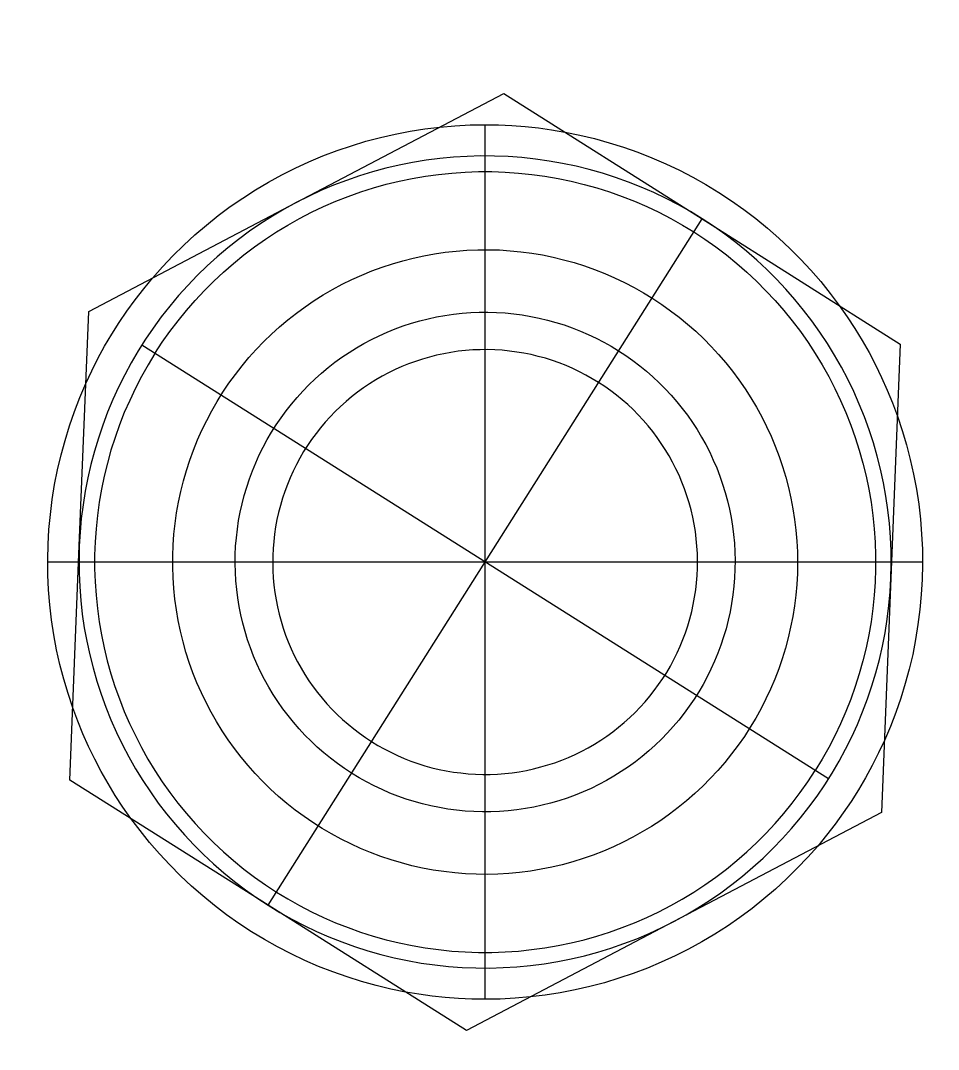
# Model space of a CAD drawing. Header units: millimetres. Extents: x -402 to 3954, y -41 to 3282.
# Drawn here: x -130.8 to -116.11, y 1300.1 to 1316.57 of the extents above; entities that cross this region are included whole.
import ezdxf

# ---------------------------------------------------------------- set-up
doc = ezdxf.new("R2010")
doc.units = ezdxf.units.MM
doc.layers.add('ZANO_R', color=7, linetype='Continuous', lineweight=0)
doc.layers.add('ZANO_W', color=1, linetype='Continuous', lineweight=0)
doc.styles.add('Arial', font='arial.ttf')
doc.styles.get("Standard").update_dxf_attribs({"font": 'ARIALUNI.TTF'})
doc.dimstyles.new('pl i ang', dxfattribs={"dimtxt": 50, "dimasz": 50, "dimexe": 1.25, "dimexo": 0.625, "dimgap": 10, "dimtad": 1, "dimtoh": 1, "dimtxsty": 'Standard', "dimcen": 2.5, "dimclrd": 1, "dimclre": 1, "dimclrt": 1, "dimadec": 0, "dimazin": 0, "dimtfac": 1, "dimtmove": 0, "dimatfit": 3, "dimfxl": 1, "dimarcsym": 1})

# ---------------------------------------------------------------- blocks, each defined once
blk = doc.blocks.new('*D414')
at = {"layer": 'ZANO_W', "color": 1, "lineweight": -2}
for p, q in [((-99.368, 1886.113), (-300.683, 1886.113)), ((-290.683, 1846.113), (-290.683, 1292.92)), ((-143.88, 1252.92), (-300.683, 1252.92))]:
    blk.add_line(p, q, dxfattribs=at)
at = {"layer": 'ZANO_W', "color": 1}
for points in [[(-284.016, 1846.113), (-297.349, 1846.113), (-290.683, 1886.113)], [(-297.349, 1292.92), (-284.016, 1292.92), (-290.683, 1252.92)]]:
    blk.add_solid(points, dxfattribs=at)
at = {"layer": 'ZANO_W', "color": 1, "insert": (-321.119, 1569.517), "char_height": 40, "attachment_point": 5, "rotation": 90, "style": 'Arial'}
blk.add_mtext('633', dxfattribs=at)

msp = doc.modelspace()

# ---------------------------------------------------------------- linework, layer by layer
at = {"layer": 'ZANO_R'}
for p, q in [((-126.391, 1313.66), (-123.069, 1315.405)), ((-123.069, 1315.405), (-119.896, 1313.4)), ((-124.808, 1314.756), (-124.57, 1314.801)), ((-124.57, 1314.801), (-124.331, 1314.839)), ((-124.331, 1314.839), (-124.091, 1314.868)), ((-124.091, 1314.868), (-123.851, 1314.889)), ((-123.851, 1314.889), (-123.61, 1314.901)), ((-123.61, 1314.901), (-123.368, 1314.905)), ((-123.368, 1314.905), (-123.155, 1314.902)), ((-123.368, 1300.905), (-123.368, 1314.905)), ((-123.155, 1314.902), (-122.942, 1314.892)), ((-122.942, 1314.892), (-122.729, 1314.876)), ((-122.729, 1314.876), (-122.517, 1314.853)), ((-122.517, 1314.853), (-122.305, 1314.824)), ((-122.305, 1314.824), (-122.095, 1314.788)), ((-122.089, 1314.787), (-121.852, 1314.739)), ((-125.509, 1314.57), (-125.278, 1314.64)), ((-125.278, 1314.64), (-125.044, 1314.702)), ((-125.044, 1314.702), (-124.808, 1314.756)), ((-121.852, 1314.739), (-121.617, 1314.683)), ((-121.617, 1314.683), (-121.384, 1314.618)), ((-121.384, 1314.618), (-121.153, 1314.545)), ((-125.965, 1314.406), (-125.738, 1314.492)), ((-125.738, 1314.492), (-125.509, 1314.57)), ((-121.153, 1314.545), (-120.925, 1314.465)), ((-120.925, 1314.465), (-120.7, 1314.377)), ((-126.408, 1314.211), (-126.188, 1314.312)), ((-126.188, 1314.312), (-125.965, 1314.406)), ((-124.53, 1314.301), (-124.745, 1314.258)), ((-124.313, 1314.336), (-124.53, 1314.301)), ((-124.095, 1314.364), (-124.313, 1314.336)), ((-123.877, 1314.385), (-124.095, 1314.364)), ((-123.658, 1314.399), (-123.877, 1314.385)), ((-123.438, 1314.405), (-123.658, 1314.399)), ((-123.219, 1314.403), (-123.438, 1314.405)), ((-122.999, 1314.395), (-123.219, 1314.403)), ((-122.78, 1314.379), (-122.999, 1314.395)), ((-122.562, 1314.355), (-122.78, 1314.379)), ((-122.345, 1314.324), (-122.562, 1314.355)), ((-122.128, 1314.286), (-122.345, 1314.324)), ((-121.914, 1314.24), (-122.128, 1314.286)), ((-120.7, 1314.377), (-120.478, 1314.281)), ((-120.478, 1314.281), (-120.26, 1314.177)), ((-126.624, 1314.102), (-126.408, 1314.211)), ((-125.171, 1314.15), (-125.381, 1314.086)), ((-124.959, 1314.208), (-125.171, 1314.15)), ((-124.745, 1314.258), (-124.959, 1314.208)), ((-124.325, 1314.082), (-124.113, 1314.111)), ((-124.113, 1314.111), (-123.901, 1314.132)), ((-123.901, 1314.132), (-123.688, 1314.147)), ((-123.688, 1314.147), (-123.475, 1314.154)), ((-123.475, 1314.154), (-123.261, 1314.154)), ((-123.261, 1314.154), (-123.048, 1314.147)), ((-123.048, 1314.147), (-122.835, 1314.132)), ((-122.835, 1314.132), (-122.623, 1314.111)), ((-122.623, 1314.111), (-122.411, 1314.081)), ((-121.701, 1314.188), (-121.914, 1314.24)), ((-121.489, 1314.128), (-121.701, 1314.188)), ((-121.28, 1314.061), (-121.489, 1314.128)), ((-120.26, 1314.177), (-120.045, 1314.066)), ((-127.044, 1313.863), (-126.836, 1313.986)), ((-126.836, 1313.986), (-126.624, 1314.102)), ((-125.588, 1314.014), (-125.793, 1313.936)), ((-125.381, 1314.086), (-125.588, 1314.014)), ((-125.157, 1313.894), (-124.951, 1313.952)), ((-124.951, 1313.952), (-124.744, 1314.002)), ((-124.744, 1314.002), (-124.535, 1314.045)), ((-124.535, 1314.045), (-124.325, 1314.082)), ((-122.411, 1314.081), (-122.201, 1314.045)), ((-122.201, 1314.045), (-121.992, 1314.002)), ((-121.992, 1314.002), (-121.785, 1313.951)), ((-121.785, 1313.951), (-121.579, 1313.894)), ((-121.074, 1313.987), (-121.28, 1314.061)), ((-120.869, 1313.906), (-121.074, 1313.987)), ((-120.045, 1314.066), (-119.834, 1313.948)), ((-119.834, 1313.948), (-119.628, 1313.822)), ((-127.248, 1313.732), (-127.044, 1313.863)), ((-125.996, 1313.851), (-126.195, 1313.758)), ((-125.793, 1313.936), (-125.996, 1313.851)), ((-125.561, 1313.758), (-125.36, 1313.829)), ((-125.36, 1313.829), (-125.157, 1313.894)), ((-121.579, 1313.894), (-121.376, 1313.829)), ((-121.376, 1313.829), (-121.175, 1313.758)), ((-120.668, 1313.818), (-120.869, 1313.906)), ((-120.47, 1313.723), (-120.668, 1313.818)), ((-119.628, 1313.822), (-119.426, 1313.689)), ((-129.713, 1311.915), (-126.391, 1313.66)), ((-127.447, 1313.594), (-127.248, 1313.732)), ((-126.391, 1313.66), (-126.584, 1313.554)), ((-126.195, 1313.758), (-126.391, 1313.66)), ((-125.955, 1313.595), (-125.76, 1313.68)), ((-125.76, 1313.68), (-125.561, 1313.758)), ((-121.175, 1313.758), (-120.976, 1313.679)), ((-120.976, 1313.679), (-120.78, 1313.594)), ((-120.275, 1313.622), (-120.47, 1313.723)), ((-120.084, 1313.514), (-120.275, 1313.622)), ((-119.426, 1313.689), (-119.228, 1313.549)), ((-127.83, 1313.299), (-127.641, 1313.45)), ((-127.641, 1313.45), (-127.447, 1313.594)), ((-126.584, 1313.554), (-126.773, 1313.442)), ((-126.338, 1313.405), (-126.148, 1313.503)), ((-126.148, 1313.503), (-125.955, 1313.595)), ((-120.78, 1313.594), (-120.588, 1313.503)), ((-120.588, 1313.503), (-120.398, 1313.404)), ((-119.896, 1313.4), (-120.084, 1313.514)), ((-119.228, 1313.549), (-119.036, 1313.403)), ((-128.014, 1313.142), (-127.83, 1313.299)), ((-126.958, 1313.324), (-127.139, 1313.2)), ((-126.773, 1313.442), (-126.958, 1313.324)), ((-126.841, 1302.41), (-119.896, 1313.4)), ((-126.706, 1313.189), (-126.524, 1313.3)), ((-126.524, 1313.3), (-126.338, 1313.405)), ((-120.398, 1313.404), (-120.212, 1313.3)), ((-120.212, 1313.3), (-120.03, 1313.189)), ((-119.713, 1313.28), (-119.896, 1313.4)), ((-119.896, 1313.4), (-116.724, 1311.395)), ((-119.036, 1313.403), (-118.848, 1313.25)), ((-128.192, 1312.978), (-128.014, 1313.142)), ((-127.139, 1313.2), (-127.315, 1313.07)), ((-126.885, 1313.072), (-126.706, 1313.189)), ((-120.03, 1313.189), (-119.851, 1313.072)), ((-119.533, 1313.153), (-119.713, 1313.28)), ((-119.358, 1313.021), (-119.533, 1313.153)), ((-118.848, 1313.25), (-118.667, 1313.091)), ((-128.364, 1312.808), (-128.192, 1312.978)), ((-127.315, 1313.07), (-127.488, 1312.933)), ((-127.059, 1312.949), (-126.885, 1313.072)), ((-119.851, 1313.072), (-119.677, 1312.949)), ((-119.188, 1312.882), (-119.358, 1313.021)), ((-118.667, 1313.091), (-118.49, 1312.925)), ((-128.531, 1312.633), (-128.364, 1312.808)), ((-127.655, 1312.791), (-127.818, 1312.644)), ((-127.488, 1312.933), (-127.655, 1312.791)), ((-127.395, 1312.686), (-127.229, 1312.82)), ((-127.229, 1312.82), (-127.059, 1312.949)), ((-124.519, 1312.771), (-124.349, 1312.808)), ((-124.349, 1312.808), (-124.178, 1312.839)), ((-124.178, 1312.839), (-124.007, 1312.864)), ((-124.007, 1312.864), (-123.834, 1312.883)), ((-123.834, 1312.883), (-123.661, 1312.897)), ((-123.661, 1312.897), (-123.488, 1312.904)), ((-123.488, 1312.904), (-123.314, 1312.905)), ((-123.314, 1312.905), (-123.141, 1312.9)), ((-123.141, 1312.9), (-122.967, 1312.889)), ((-122.967, 1312.889), (-122.795, 1312.872)), ((-122.795, 1312.872), (-122.623, 1312.849)), ((-122.623, 1312.849), (-122.451, 1312.82)), ((-122.451, 1312.82), (-122.281, 1312.786)), ((-119.677, 1312.949), (-119.507, 1312.82)), ((-119.507, 1312.82), (-119.342, 1312.685)), ((-119.022, 1312.738), (-119.188, 1312.882)), ((-118.49, 1312.925), (-118.32, 1312.754)), ((-128.691, 1312.451), (-128.531, 1312.633)), ((-127.818, 1312.644), (-127.975, 1312.491)), ((-127.555, 1312.546), (-127.395, 1312.686)), ((-125.018, 1312.625), (-124.853, 1312.68)), ((-124.853, 1312.68), (-124.687, 1312.728)), ((-124.687, 1312.728), (-124.519, 1312.771)), ((-122.281, 1312.786), (-122.113, 1312.745)), ((-122.113, 1312.745), (-121.946, 1312.698)), ((-121.946, 1312.698), (-121.78, 1312.646)), ((-121.78, 1312.646), (-121.616, 1312.588)), ((-119.342, 1312.685), (-119.181, 1312.545)), ((-118.861, 1312.589), (-119.022, 1312.738)), ((-118.32, 1312.754), (-118.155, 1312.577)), ((-127.975, 1312.491), (-128.127, 1312.333)), ((-127.711, 1312.4), (-127.555, 1312.546)), ((-125.5, 1312.428), (-125.342, 1312.499)), ((-125.342, 1312.499), (-125.181, 1312.565)), ((-125.181, 1312.565), (-125.018, 1312.625)), ((-121.616, 1312.588), (-121.455, 1312.525)), ((-121.455, 1312.525), (-121.296, 1312.455)), ((-119.181, 1312.545), (-119.025, 1312.399)), ((-118.706, 1312.434), (-118.861, 1312.589)), ((-118.155, 1312.577), (-117.997, 1312.394)), ((-128.833, 1312.28), (-128.691, 1312.451)), ((-128.127, 1312.333), (-128.274, 1312.169)), ((-127.862, 1312.249), (-127.711, 1312.4)), ((-125.809, 1312.269), (-125.656, 1312.351)), ((-125.656, 1312.351), (-125.5, 1312.428)), ((-121.296, 1312.455), (-121.139, 1312.381)), ((-121.139, 1312.381), (-120.985, 1312.301)), ((-120.985, 1312.301), (-120.834, 1312.215)), ((-119.025, 1312.399), (-118.874, 1312.248)), ((-118.555, 1312.274), (-118.706, 1312.434)), ((-117.997, 1312.394), (-117.845, 1312.206)), ((-128.97, 1312.103), (-128.833, 1312.28)), ((-128.274, 1312.169), (-128.415, 1312.001)), ((-128.008, 1312.093), (-127.862, 1312.249)), ((-126.106, 1312.09), (-125.959, 1312.182)), ((-125.959, 1312.182), (-125.809, 1312.269)), ((-120.834, 1312.215), (-120.686, 1312.125)), ((-118.874, 1312.248), (-118.728, 1312.092)), ((-118.411, 1312.109), (-118.555, 1312.274)), ((-117.845, 1312.206), (-117.7, 1312.012)), ((-129.101, 1311.923), (-128.97, 1312.103)), ((-128.415, 1312.001), (-128.551, 1311.828)), ((-128.148, 1311.932), (-128.008, 1312.093)), ((-126.389, 1311.89), (-126.249, 1311.992)), ((-126.249, 1311.992), (-126.106, 1312.09)), ((-120.686, 1312.125), (-120.541, 1312.029)), ((-120.541, 1312.029), (-120.4, 1311.928)), ((-118.728, 1312.092), (-118.588, 1311.931)), ((-118.271, 1311.939), (-118.411, 1312.109)), ((-117.7, 1312.012), (-117.572, 1311.83)), ((-129.863, 1308.165), (-129.713, 1311.915)), ((-129.226, 1311.738), (-129.101, 1311.923)), ((-128.551, 1311.828), (-128.68, 1311.651)), ((-128.283, 1311.767), (-128.148, 1311.932)), ((-126.526, 1311.782), (-126.389, 1311.89)), ((-124.282, 1311.799), (-124.147, 1311.829)), ((-124.147, 1311.829), (-124.011, 1311.853)), ((-124.011, 1311.853), (-123.875, 1311.873)), ((-123.875, 1311.873), (-123.738, 1311.888)), ((-123.738, 1311.888), (-123.6, 1311.899)), ((-123.6, 1311.899), (-123.462, 1311.904)), ((-123.462, 1311.904), (-123.324, 1311.905)), ((-123.324, 1311.905), (-123.186, 1311.901)), ((-123.186, 1311.901), (-123.048, 1311.892)), ((-123.048, 1311.892), (-122.911, 1311.879)), ((-122.911, 1311.879), (-122.774, 1311.861)), ((-122.774, 1311.861), (-122.637, 1311.838)), ((-122.637, 1311.838), (-122.502, 1311.81)), ((-122.502, 1311.81), (-122.368, 1311.778)), ((-120.4, 1311.928), (-120.262, 1311.823)), ((-120.262, 1311.823), (-120.128, 1311.713)), ((-118.588, 1311.931), (-118.453, 1311.766)), ((-118.138, 1311.764), (-118.271, 1311.939)), ((-117.572, 1311.83), (-117.45, 1311.643)), ((-129.345, 1311.55), (-129.226, 1311.738)), ((-128.68, 1311.651), (-128.804, 1311.47)), ((-128.412, 1311.597), (-128.283, 1311.767)), ((-126.787, 1311.554), (-126.658, 1311.67)), ((-126.658, 1311.67), (-126.526, 1311.782)), ((-124.81, 1311.637), (-124.68, 1311.684)), ((-124.68, 1311.684), (-124.549, 1311.727)), ((-124.549, 1311.727), (-124.416, 1311.766)), ((-124.416, 1311.766), (-124.282, 1311.799)), ((-122.368, 1311.778), (-122.235, 1311.741)), ((-122.235, 1311.741), (-122.103, 1311.7)), ((-122.103, 1311.7), (-121.973, 1311.654)), ((-121.973, 1311.654), (-121.844, 1311.603)), ((-120.128, 1311.713), (-119.998, 1311.598)), ((-118.453, 1311.766), (-118.324, 1311.596)), ((-118.011, 1311.586), (-118.138, 1311.764)), ((-117.45, 1311.643), (-117.334, 1311.453)), ((-129.458, 1311.358), (-129.345, 1311.55)), ((-128.535, 1311.422), (-128.412, 1311.597)), ((-126.912, 1311.433), (-126.787, 1311.554)), ((-125.188, 1311.468), (-125.064, 1311.528)), ((-125.064, 1311.528), (-124.938, 1311.585)), ((-124.938, 1311.585), (-124.81, 1311.637)), ((-121.844, 1311.603), (-121.718, 1311.549)), ((-121.718, 1311.549), (-121.593, 1311.489)), ((-121.593, 1311.489), (-121.47, 1311.426)), ((-119.998, 1311.598), (-119.871, 1311.479)), ((-119.871, 1311.479), (-119.75, 1311.355)), ((-118.324, 1311.596), (-118.201, 1311.421)), ((-117.89, 1311.402), (-118.011, 1311.586)), ((-129.565, 1311.162), (-129.458, 1311.358)), ((-128.804, 1311.47), (-128.921, 1311.284)), ((-117.874, 1304.433), (-128.863, 1311.377)), ((-128.652, 1311.244), (-128.535, 1311.422)), ((-127.148, 1311.179), (-127.032, 1311.308)), ((-127.032, 1311.308), (-126.912, 1311.433)), ((-125.546, 1311.26), (-125.429, 1311.334)), ((-125.429, 1311.334), (-125.31, 1311.403)), ((-125.31, 1311.403), (-125.188, 1311.468)), ((-121.47, 1311.426), (-121.35, 1311.358)), ((-121.35, 1311.358), (-121.232, 1311.287)), ((-119.75, 1311.355), (-119.632, 1311.228)), ((-118.201, 1311.421), (-118.084, 1311.243)), ((-117.775, 1311.215), (-117.89, 1311.402)), ((-117.334, 1311.453), (-117.224, 1311.259)), ((-116.724, 1311.395), (-116.874, 1307.646)), ((-129.665, 1310.963), (-129.565, 1311.162)), ((-128.921, 1311.284), (-129.032, 1311.095)), ((-128.652, 1311.244), (-128.763, 1311.061)), ((-127.259, 1311.046), (-127.148, 1311.179)), ((-125.773, 1311.102), (-125.661, 1311.183)), ((-125.661, 1311.183), (-125.546, 1311.26)), ((-124.372, 1311.154), (-124.483, 1311.117)), ((-124.259, 1311.187), (-124.372, 1311.154)), ((-124.145, 1311.215), (-124.259, 1311.187)), ((-124.031, 1311.24), (-124.145, 1311.215)), ((-123.915, 1311.261), (-124.031, 1311.24)), ((-123.799, 1311.278), (-123.915, 1311.261)), ((-123.682, 1311.291), (-123.799, 1311.278)), ((-123.565, 1311.3), (-123.682, 1311.291)), ((-123.448, 1311.304), (-123.565, 1311.3)), ((-123.331, 1311.305), (-123.448, 1311.304)), ((-123.213, 1311.302), (-123.331, 1311.305)), ((-123.096, 1311.294), (-123.213, 1311.302)), ((-122.979, 1311.283), (-123.096, 1311.294)), ((-122.863, 1311.267), (-122.979, 1311.283)), ((-122.747, 1311.248), (-122.863, 1311.267)), ((-122.632, 1311.225), (-122.747, 1311.248)), ((-122.518, 1311.197), (-122.632, 1311.225)), ((-122.405, 1311.166), (-122.518, 1311.197)), ((-122.293, 1311.131), (-122.405, 1311.166)), ((-121.232, 1311.287), (-121.116, 1311.211)), ((-121.116, 1311.211), (-121.004, 1311.131)), ((-119.632, 1311.228), (-119.519, 1311.096)), ((-118.084, 1311.243), (-117.973, 1311.06)), ((-117.666, 1311.025), (-117.775, 1311.215)), ((-117.224, 1311.259), (-117.12, 1311.061)), ((-129.032, 1311.095), (-129.137, 1310.901)), ((-128.763, 1311.061), (-128.868, 1310.875)), ((-127.366, 1310.909), (-127.259, 1311.046)), ((-125.987, 1310.929), (-125.881, 1311.017)), ((-125.881, 1311.017), (-125.773, 1311.102)), ((-124.809, 1310.985), (-124.915, 1310.933)), ((-124.702, 1311.033), (-124.809, 1310.985)), ((-124.593, 1311.077), (-124.702, 1311.033)), ((-124.483, 1311.117), (-124.593, 1311.077)), ((-122.182, 1311.092), (-122.293, 1311.131)), ((-122.073, 1311.049), (-122.182, 1311.092)), ((-121.965, 1311.002), (-122.073, 1311.049)), ((-121.859, 1310.952), (-121.965, 1311.002)), ((-121.004, 1311.131), (-120.894, 1311.048)), ((-120.894, 1311.048), (-120.787, 1310.96)), ((-119.519, 1311.096), (-119.41, 1310.96)), ((-117.973, 1311.06), (-117.869, 1310.874)), ((-117.564, 1310.83), (-117.666, 1311.025)), ((-117.12, 1311.061), (-117.023, 1310.861)), ((-129.76, 1310.761), (-129.665, 1310.963)), ((-129.137, 1310.901), (-129.235, 1310.705)), ((-128.868, 1310.875), (-128.966, 1310.686)), ((-127.468, 1310.768), (-127.366, 1310.909)), ((-126.19, 1310.741), (-126.09, 1310.836)), ((-126.09, 1310.836), (-125.987, 1310.929)), ((-125.12, 1310.819), (-125.22, 1310.757)), ((-125.018, 1310.878), (-125.12, 1310.819)), ((-124.915, 1310.933), (-125.018, 1310.878)), ((-121.755, 1310.898), (-121.859, 1310.952)), ((-121.653, 1310.84), (-121.755, 1310.898)), ((-121.552, 1310.779), (-121.653, 1310.84)), ((-120.787, 1310.96), (-120.683, 1310.869)), ((-120.683, 1310.869), (-120.582, 1310.775)), ((-119.41, 1310.96), (-119.307, 1310.821)), ((-119.307, 1310.821), (-119.208, 1310.678)), ((-117.869, 1310.874), (-117.771, 1310.685)), ((-117.468, 1310.633), (-117.564, 1310.83)), ((-117.023, 1310.861), (-116.932, 1310.657)), ((-129.854, 1310.538), (-129.76, 1310.761)), ((-129.235, 1310.705), (-129.326, 1310.505)), ((-128.966, 1310.686), (-129.057, 1310.493)), ((-127.565, 1310.624), (-127.468, 1310.768)), ((-126.286, 1310.642), (-126.19, 1310.741)), ((-125.317, 1310.692), (-125.412, 1310.623)), ((-125.22, 1310.757), (-125.317, 1310.692)), ((-121.454, 1310.715), (-121.552, 1310.779)), ((-121.358, 1310.647), (-121.454, 1310.715)), ((-120.582, 1310.775), (-120.485, 1310.677)), ((-120.485, 1310.677), (-120.391, 1310.576)), ((-119.208, 1310.678), (-119.114, 1310.532)), ((-117.771, 1310.685), (-117.679, 1310.492)), ((-116.932, 1310.657), (-116.848, 1310.451)), ((-129.942, 1310.312), (-129.854, 1310.538)), ((-129.326, 1310.505), (-129.41, 1310.303)), ((-129.057, 1310.493), (-129.143, 1310.298)), ((-127.656, 1310.477), (-127.565, 1310.624)), ((-126.468, 1310.434), (-126.379, 1310.539)), ((-126.379, 1310.539), (-126.286, 1310.642)), ((-125.505, 1310.55), (-125.595, 1310.475)), ((-125.412, 1310.623), (-125.505, 1310.55)), ((-121.265, 1310.576), (-121.358, 1310.647)), ((-121.174, 1310.502), (-121.265, 1310.576)), ((-121.086, 1310.425), (-121.174, 1310.502)), ((-120.391, 1310.576), (-120.3, 1310.472)), ((-119.114, 1310.532), (-119.026, 1310.383)), ((-117.679, 1310.492), (-117.594, 1310.296)), ((-117.38, 1310.432), (-117.468, 1310.633)), ((-127.824, 1310.173), (-127.743, 1310.327)), ((-127.743, 1310.327), (-127.656, 1310.477)), ((-126.635, 1310.214), (-126.553, 1310.325)), ((-126.553, 1310.325), (-126.468, 1310.434)), ((-125.682, 1310.397), (-125.767, 1310.315)), ((-125.595, 1310.475), (-125.682, 1310.397)), ((-121, 1310.345), (-121.086, 1310.425)), ((-120.917, 1310.261), (-121, 1310.345)), ((-120.3, 1310.472), (-120.214, 1310.364)), ((-120.214, 1310.364), (-120.131, 1310.254)), ((-119.026, 1310.383), (-118.942, 1310.231)), ((-117.298, 1310.228), (-117.38, 1310.432)), ((-116.848, 1310.451), (-116.77, 1310.242)), ((-130.021, 1310.084), (-129.942, 1310.312)), ((-129.41, 1310.303), (-129.488, 1310.097)), ((-129.143, 1310.298), (-129.221, 1310.099)), ((-127.9, 1310.017), (-127.824, 1310.173)), ((-126.713, 1310.1), (-126.635, 1310.214)), ((-125.848, 1310.231), (-125.927, 1310.144)), ((-125.767, 1310.315), (-125.848, 1310.231)), ((-120.837, 1310.175), (-120.917, 1310.261)), ((-120.76, 1310.087), (-120.837, 1310.175)), ((-120.131, 1310.254), (-120.051, 1310.141)), ((-118.942, 1310.231), (-118.864, 1310.076)), ((-117.594, 1310.296), (-117.516, 1310.098)), ((-117.223, 1310.022), (-117.298, 1310.228)), ((-116.77, 1310.242), (-116.693, 1310.012)), ((-130.092, 1309.853), (-130.021, 1310.084)), ((-129.488, 1310.097), (-129.558, 1309.889)), ((-129.221, 1310.099), (-129.292, 1309.898)), ((-127.971, 1309.859), (-127.9, 1310.017)), ((-126.786, 1309.983), (-126.713, 1310.1)), ((-126.003, 1310.055), (-126.075, 1309.962)), ((-125.927, 1310.144), (-126.003, 1310.055)), ((-120.687, 1309.995), (-120.76, 1310.087)), ((-120.616, 1309.901), (-120.687, 1309.995)), ((-120.051, 1310.141), (-119.976, 1310.025)), ((-119.976, 1310.025), (-119.905, 1309.906)), ((-118.864, 1310.076), (-118.792, 1309.918)), ((-117.516, 1310.098), (-117.444, 1309.897)), ((-117.155, 1309.813), (-117.223, 1310.022)), ((-116.693, 1310.012), (-116.624, 1309.78)), ((-130.155, 1309.619), (-130.092, 1309.853)), ((-129.558, 1309.889), (-129.622, 1309.679)), ((-129.292, 1309.898), (-129.357, 1309.695)), ((-128.036, 1309.698), (-127.971, 1309.859)), ((-126.922, 1309.742), (-126.856, 1309.864)), ((-126.856, 1309.864), (-126.786, 1309.983)), ((-126.145, 1309.868), (-126.211, 1309.771)), ((-126.075, 1309.962), (-126.145, 1309.868)), ((-120.549, 1309.805), (-120.616, 1309.901)), ((-119.905, 1309.906), (-119.838, 1309.786)), ((-118.792, 1309.918), (-118.725, 1309.758)), ((-117.444, 1309.897), (-117.38, 1309.693)), ((-129.622, 1309.679), (-129.678, 1309.467)), ((-129.357, 1309.695), (-129.414, 1309.489)), ((-128.095, 1309.535), (-128.036, 1309.698)), ((-126.983, 1309.619), (-126.922, 1309.742)), ((-126.274, 1309.672), (-126.333, 1309.57)), ((-126.211, 1309.771), (-126.274, 1309.672)), ((-120.485, 1309.707), (-120.549, 1309.805)), ((-120.425, 1309.606), (-120.485, 1309.707)), ((-119.838, 1309.786), (-119.775, 1309.663)), ((-119.775, 1309.663), (-119.717, 1309.538)), ((-118.725, 1309.758), (-118.663, 1309.596)), ((-117.38, 1309.693), (-117.322, 1309.488)), ((-117.094, 1309.602), (-117.155, 1309.813)), ((-116.624, 1309.78), (-116.564, 1309.546)), ((-130.211, 1309.383), (-130.155, 1309.619)), ((-128.149, 1309.37), (-128.095, 1309.535)), ((-127.04, 1309.493), (-126.983, 1309.619)), ((-126.333, 1309.57), (-126.389, 1309.467)), ((-120.368, 1309.504), (-120.425, 1309.606)), ((-120.314, 1309.399), (-120.368, 1309.504)), ((-119.717, 1309.538), (-119.663, 1309.411)), ((-118.663, 1309.596), (-118.607, 1309.432)), ((-117.04, 1309.389), (-117.094, 1309.602)), ((-116.564, 1309.546), (-116.511, 1309.31)), ((-130.258, 1309.146), (-130.211, 1309.383)), ((-129.678, 1309.467), (-129.727, 1309.253)), ((-129.414, 1309.489), (-129.465, 1309.282)), ((-128.197, 1309.203), (-128.149, 1309.37)), ((-127.141, 1309.236), (-127.092, 1309.365)), ((-127.092, 1309.365), (-127.04, 1309.493)), ((-126.441, 1309.362), (-126.489, 1309.255)), ((-126.389, 1309.467), (-126.441, 1309.362)), ((-120.264, 1309.293), (-120.314, 1309.399)), ((-119.663, 1309.411), (-119.613, 1309.282)), ((-118.607, 1309.432), (-118.557, 1309.265)), ((-117.322, 1309.488), (-117.272, 1309.281)), ((-116.994, 1309.174), (-117.04, 1309.389)), ((-129.727, 1309.253), (-129.769, 1309.037)), ((-129.465, 1309.282), (-129.508, 1309.073)), ((-128.239, 1309.035), (-128.197, 1309.203)), ((-127.184, 1309.105), (-127.141, 1309.236)), ((-126.489, 1309.255), (-126.534, 1309.146)), ((-120.218, 1309.185), (-120.264, 1309.293)), ((-120.176, 1309.075), (-120.218, 1309.185)), ((-119.613, 1309.282), (-119.568, 1309.151)), ((-118.557, 1309.265), (-118.513, 1309.098)), ((-117.272, 1309.281), (-117.228, 1309.072)), ((-116.954, 1308.958), (-116.994, 1309.174)), ((-116.511, 1309.31), (-116.466, 1309.072)), ((-130.296, 1308.907), (-130.258, 1309.146)), ((-129.769, 1309.037), (-129.804, 1308.82)), ((-129.508, 1309.073), (-129.545, 1308.862)), ((-128.276, 1308.865), (-128.239, 1309.035)), ((-127.223, 1308.972), (-127.184, 1309.105)), ((-126.575, 1309.036), (-126.612, 1308.925)), ((-126.534, 1309.146), (-126.575, 1309.036)), ((-120.138, 1308.964), (-120.176, 1309.075)), ((-119.568, 1309.151), (-119.527, 1309.019)), ((-119.527, 1309.019), (-119.491, 1308.886)), ((-118.513, 1309.098), (-118.474, 1308.928)), ((-117.228, 1309.072), (-117.192, 1308.861)), ((-116.466, 1309.072), (-116.43, 1308.833)), ((-130.327, 1308.667), (-130.296, 1308.907)), ((-129.545, 1308.862), (-129.574, 1308.651)), ((-128.306, 1308.694), (-128.276, 1308.865)), ((-127.288, 1308.704), (-127.258, 1308.839)), ((-127.258, 1308.839), (-127.223, 1308.972)), ((-126.612, 1308.925), (-126.645, 1308.812)), ((-120.103, 1308.852), (-120.138, 1308.964)), ((-120.072, 1308.739), (-120.103, 1308.852)), ((-119.491, 1308.886), (-119.459, 1308.752)), ((-118.474, 1308.928), (-118.442, 1308.758)), ((-117.192, 1308.861), (-117.163, 1308.65)), ((-116.922, 1308.741), (-116.954, 1308.958)), ((-129.804, 1308.82), (-129.831, 1308.603)), ((-128.33, 1308.522), (-128.306, 1308.694)), ((-127.313, 1308.568), (-127.288, 1308.704)), ((-126.675, 1308.699), (-126.7, 1308.584)), ((-126.645, 1308.812), (-126.675, 1308.699)), ((-120.045, 1308.625), (-120.072, 1308.739)), ((-119.459, 1308.752), (-119.432, 1308.616)), ((-118.442, 1308.758), (-118.415, 1308.586)), ((-116.898, 1308.523), (-116.922, 1308.741)), ((-116.43, 1308.833), (-116.402, 1308.592)), ((-130.349, 1308.426), (-130.327, 1308.667)), ((-129.831, 1308.603), (-129.851, 1308.384)), ((-129.574, 1308.651), (-129.596, 1308.439)), ((-128.349, 1308.35), (-128.33, 1308.522)), ((-127.334, 1308.432), (-127.313, 1308.568)), ((-126.7, 1308.584), (-126.721, 1308.469)), ((-120.023, 1308.51), (-120.045, 1308.625)), ((-120.004, 1308.394), (-120.023, 1308.51)), ((-119.432, 1308.616), (-119.41, 1308.48)), ((-118.415, 1308.586), (-118.394, 1308.414)), ((-117.163, 1308.65), (-117.141, 1308.438)), ((-116.881, 1308.304), (-116.898, 1308.523)), ((-116.402, 1308.592), (-116.383, 1308.351)), ((-130.363, 1308.185), (-130.349, 1308.426)), ((-129.851, 1308.384), (-129.863, 1308.165)), ((-129.596, 1308.439), (-129.61, 1308.226)), ((-128.361, 1308.176), (-128.349, 1308.35)), ((-127.349, 1308.294), (-127.334, 1308.432)), ((-126.739, 1308.353), (-126.752, 1308.236)), ((-126.721, 1308.469), (-126.739, 1308.353)), ((-119.989, 1308.277), (-120.004, 1308.394)), ((-119.41, 1308.48), (-119.393, 1308.343)), ((-118.394, 1308.414), (-118.38, 1308.241)), ((-117.141, 1308.438), (-117.127, 1308.225)), ((-116.383, 1308.351), (-116.371, 1308.11)), ((-130.368, 1307.943), (-130.363, 1308.185)), ((-129.61, 1308.226), (-129.618, 1308.013)), ((-127.361, 1308.157), (-127.349, 1308.294)), ((-126.752, 1308.236), (-126.762, 1308.119)), ((-119.978, 1308.16), (-119.989, 1308.277)), ((-119.393, 1308.343), (-119.38, 1308.205)), ((-119.38, 1308.205), (-119.372, 1308.068)), ((-118.38, 1308.241), (-118.371, 1308.068)), ((-117.127, 1308.225), (-117.119, 1308.011)), ((-116.871, 1308.085), (-116.881, 1308.304)), ((-130.013, 1304.415), (-129.863, 1308.165)), ((-129.863, 1308.165), (-129.868, 1307.945)), ((-128.368, 1308.003), (-128.361, 1308.176)), ((-127.368, 1307.881), (-127.367, 1308.019)), ((-127.367, 1308.019), (-127.361, 1308.157)), ((-126.762, 1308.119), (-126.767, 1308.002)), ((-119.971, 1308.043), (-119.978, 1308.16)), ((-119.969, 1307.926), (-119.971, 1308.043)), ((-119.372, 1308.068), (-119.369, 1307.93)), ((-118.371, 1308.068), (-118.368, 1307.894)), ((-116.869, 1307.865), (-116.871, 1308.085)), ((-116.371, 1308.11), (-116.369, 1307.868)), ((-130.366, 1307.701), (-130.368, 1307.943)), ((-129.874, 1307.905), (-130.368, 1307.905)), ((-116.863, 1307.905), (-129.874, 1307.905)), ((-129.868, 1307.945), (-129.866, 1307.726)), ((-129.618, 1308.013), (-129.618, 1307.799)), ((-128.368, 1307.829), (-128.368, 1308.003)), ((-127.365, 1307.743), (-127.368, 1307.881)), ((-126.767, 1308.002), (-126.768, 1307.884)), ((-126.768, 1307.884), (-126.766, 1307.767)), ((-119.97, 1307.809), (-119.969, 1307.926)), ((-119.369, 1307.93), (-119.37, 1307.792)), ((-118.368, 1307.894), (-118.372, 1307.721)), ((-117.119, 1308.011), (-117.119, 1307.798)), ((-116.874, 1307.646), (-116.869, 1307.865)), ((-116.368, 1307.905), (-116.863, 1307.905)), ((-116.369, 1307.868), (-116.374, 1307.626)), ((-130.354, 1307.459), (-130.366, 1307.701)), ((-129.866, 1307.726), (-129.856, 1307.506)), ((-129.618, 1307.799), (-129.61, 1307.586)), ((-128.362, 1307.656), (-128.368, 1307.829)), ((-127.357, 1307.605), (-127.365, 1307.743)), ((-126.766, 1307.767), (-126.759, 1307.65)), ((-119.985, 1307.574), (-119.975, 1307.691)), ((-119.975, 1307.691), (-119.97, 1307.809)), ((-119.37, 1307.792), (-119.376, 1307.654)), ((-118.372, 1307.721), (-118.381, 1307.547)), ((-117.119, 1307.798), (-117.127, 1307.585)), ((-129.61, 1307.586), (-129.596, 1307.373)), ((-128.351, 1307.483), (-128.362, 1307.656)), ((-127.344, 1307.467), (-127.357, 1307.605)), ((-126.759, 1307.65), (-126.748, 1307.533)), ((-126.748, 1307.533), (-126.733, 1307.417)), ((-119.998, 1307.458), (-119.985, 1307.574)), ((-119.376, 1307.654), (-119.387, 1307.516)), ((-118.381, 1307.547), (-118.397, 1307.375)), ((-117.127, 1307.585), (-117.141, 1307.372)), ((-116.874, 1307.646), (-117.023, 1303.896)), ((-116.886, 1307.426), (-116.874, 1307.646)), ((-116.374, 1307.626), (-116.388, 1307.384)), ((-130.335, 1307.218), (-130.354, 1307.459)), ((-129.856, 1307.506), (-129.839, 1307.287)), ((-129.596, 1307.373), (-129.574, 1307.161)), ((-128.333, 1307.31), (-128.351, 1307.483)), ((-127.327, 1307.33), (-127.344, 1307.467)), ((-126.733, 1307.417), (-126.714, 1307.301)), ((-120.016, 1307.342), (-119.998, 1307.458)), ((-119.403, 1307.379), (-119.424, 1307.242)), ((-119.387, 1307.516), (-119.403, 1307.379)), ((-118.397, 1307.375), (-118.418, 1307.202)), ((-117.141, 1307.372), (-117.163, 1307.159)), ((-116.906, 1307.208), (-116.886, 1307.426)), ((-116.388, 1307.384), (-116.41, 1307.143)), ((-130.307, 1306.978), (-130.335, 1307.218)), ((-129.839, 1307.287), (-129.815, 1307.069)), ((-128.309, 1307.138), (-128.333, 1307.31)), ((-127.305, 1307.194), (-127.327, 1307.33)), ((-127.278, 1307.059), (-127.305, 1307.194)), ((-126.714, 1307.301), (-126.691, 1307.186)), ((-120.062, 1307.112), (-120.037, 1307.226)), ((-120.037, 1307.226), (-120.016, 1307.342)), ((-119.424, 1307.242), (-119.449, 1307.106)), ((-118.418, 1307.202), (-118.446, 1307.031)), ((-116.933, 1306.99), (-116.906, 1307.208)), ((-129.815, 1307.069), (-129.783, 1306.852)), ((-129.574, 1307.161), (-129.545, 1306.949)), ((-128.28, 1306.967), (-128.309, 1307.138)), ((-127.246, 1306.924), (-127.278, 1307.059)), ((-126.691, 1307.186), (-126.665, 1307.071)), ((-126.665, 1307.071), (-126.634, 1306.958)), ((-120.092, 1306.998), (-120.062, 1307.112)), ((-119.449, 1307.106), (-119.479, 1306.972)), ((-118.446, 1307.031), (-118.479, 1306.861)), ((-117.163, 1307.159), (-117.192, 1306.948)), ((-116.41, 1307.143), (-116.441, 1306.903)), ((-130.271, 1306.738), (-130.307, 1306.978)), ((-129.545, 1306.949), (-129.509, 1306.739)), ((-128.244, 1306.797), (-128.28, 1306.967)), ((-127.21, 1306.791), (-127.246, 1306.924)), ((-126.634, 1306.958), (-126.599, 1306.846)), ((-120.162, 1306.774), (-120.125, 1306.885)), ((-120.125, 1306.885), (-120.092, 1306.998)), ((-119.479, 1306.972), (-119.513, 1306.838)), ((-117.192, 1306.948), (-117.229, 1306.738)), ((-116.968, 1306.773), (-116.933, 1306.99)), ((-116.441, 1306.903), (-116.479, 1306.664)), ((-130.226, 1306.501), (-130.271, 1306.738)), ((-129.783, 1306.852), (-129.743, 1306.636)), ((-129.509, 1306.739), (-129.465, 1306.53)), ((-128.203, 1306.629), (-128.244, 1306.797)), ((-127.169, 1306.659), (-127.21, 1306.791)), ((-126.599, 1306.846), (-126.561, 1306.735)), ((-126.561, 1306.735), (-126.519, 1306.626)), ((-120.203, 1306.664), (-120.162, 1306.774)), ((-119.553, 1306.706), (-119.596, 1306.575)), ((-119.513, 1306.838), (-119.553, 1306.706)), ((-118.479, 1306.861), (-118.518, 1306.692)), ((-117.229, 1306.738), (-117.272, 1306.529)), ((-117.01, 1306.558), (-116.968, 1306.773)), ((-129.743, 1306.636), (-129.697, 1306.421)), ((-128.156, 1306.462), (-128.203, 1306.629)), ((-127.124, 1306.529), (-127.169, 1306.659)), ((-126.519, 1306.626), (-126.472, 1306.518)), ((-120.296, 1306.449), (-120.248, 1306.556)), ((-120.248, 1306.556), (-120.203, 1306.664)), ((-119.596, 1306.575), (-119.644, 1306.445)), ((-118.518, 1306.692), (-118.563, 1306.524)), ((-117.059, 1306.344), (-117.01, 1306.558)), ((-116.479, 1306.664), (-116.526, 1306.427)), ((-130.173, 1306.264), (-130.226, 1306.501)), ((-129.697, 1306.421), (-129.643, 1306.209)), ((-129.465, 1306.53), (-129.415, 1306.323)), ((-128.103, 1306.296), (-128.156, 1306.462)), ((-127.074, 1306.4), (-127.124, 1306.529)), ((-127.02, 1306.273), (-127.074, 1306.4)), ((-126.472, 1306.518), (-126.423, 1306.411)), ((-126.423, 1306.411), (-126.369, 1306.307)), ((-120.348, 1306.344), (-120.296, 1306.449)), ((-119.644, 1306.445), (-119.697, 1306.317)), ((-118.563, 1306.524), (-118.614, 1306.358)), ((-117.272, 1306.529), (-117.322, 1306.321)), ((-116.526, 1306.427), (-116.582, 1306.191)), ((-130.113, 1306.03), (-130.173, 1306.264)), ((-129.643, 1306.209), (-129.582, 1305.998)), ((-129.415, 1306.323), (-129.357, 1306.117)), ((-128.044, 1306.133), (-128.103, 1306.296)), ((-126.962, 1306.148), (-127.02, 1306.273)), ((-126.369, 1306.307), (-126.312, 1306.204)), ((-126.312, 1306.204), (-126.252, 1306.104)), ((-120.463, 1306.139), (-120.404, 1306.24)), ((-120.404, 1306.24), (-120.348, 1306.344)), ((-119.697, 1306.317), (-119.754, 1306.192)), ((-118.614, 1306.358), (-118.67, 1306.194)), ((-117.322, 1306.321), (-117.38, 1306.116)), ((-117.115, 1306.131), (-117.059, 1306.344)), ((-129.357, 1306.117), (-129.293, 1305.914)), ((-127.98, 1305.972), (-128.044, 1306.133)), ((-126.899, 1306.025), (-126.962, 1306.148)), ((-126.252, 1306.104), (-126.188, 1306.005)), ((-120.592, 1305.943), (-120.526, 1306.04)), ((-120.526, 1306.04), (-120.463, 1306.139)), ((-119.815, 1306.068), (-119.881, 1305.946)), ((-119.754, 1306.192), (-119.815, 1306.068)), ((-118.67, 1306.194), (-118.733, 1306.032)), ((-117.38, 1306.116), (-117.445, 1305.912)), ((-117.179, 1305.921), (-117.115, 1306.131)), ((-116.582, 1306.191), (-116.645, 1305.958)), ((-130.044, 1305.798), (-130.113, 1306.03)), ((-129.582, 1305.998), (-129.514, 1305.789)), ((-129.293, 1305.914), (-129.221, 1305.713)), ((-127.91, 1305.813), (-127.98, 1305.972)), ((-126.832, 1305.904), (-126.899, 1306.025)), ((-126.761, 1305.786), (-126.832, 1305.904)), ((-126.188, 1306.005), (-126.121, 1305.909)), ((-126.121, 1305.909), (-126.05, 1305.815)), ((-120.661, 1305.848), (-120.592, 1305.943)), ((-119.881, 1305.946), (-119.951, 1305.827)), ((-118.733, 1306.032), (-118.801, 1305.872)), ((-117.445, 1305.912), (-117.516, 1305.711)), ((-117.249, 1305.713), (-117.179, 1305.921)), ((-116.645, 1305.958), (-116.716, 1305.727)), ((-129.967, 1305.569), (-130.044, 1305.798)), ((-129.514, 1305.789), (-129.439, 1305.582)), ((-129.221, 1305.713), (-129.143, 1305.514)), ((-127.834, 1305.657), (-127.91, 1305.813)), ((-126.686, 1305.67), (-126.761, 1305.786)), ((-126.05, 1305.815), (-125.976, 1305.724)), ((-125.976, 1305.724), (-125.9, 1305.635)), ((-120.81, 1305.666), (-120.734, 1305.756)), ((-120.734, 1305.756), (-120.661, 1305.848)), ((-120.024, 1305.71), (-120.102, 1305.596)), ((-119.951, 1305.827), (-120.024, 1305.71)), ((-118.874, 1305.715), (-118.953, 1305.56)), ((-118.801, 1305.872), (-118.874, 1305.715)), ((-117.516, 1305.711), (-117.594, 1305.513)), ((-117.327, 1305.508), (-117.249, 1305.713)), ((-116.716, 1305.727), (-116.795, 1305.498)), ((-129.889, 1305.36), (-129.967, 1305.569)), ((-129.439, 1305.582), (-129.357, 1305.379)), ((-127.754, 1305.503), (-127.834, 1305.657)), ((-126.606, 1305.557), (-126.686, 1305.67)), ((-126.523, 1305.446), (-126.606, 1305.557)), ((-125.9, 1305.635), (-125.82, 1305.549)), ((-125.82, 1305.549), (-125.737, 1305.466)), ((-120.97, 1305.495), (-120.889, 1305.579)), ((-120.889, 1305.579), (-120.81, 1305.666)), ((-120.102, 1305.596), (-120.184, 1305.485)), ((-118.953, 1305.56), (-119.037, 1305.408)), ((-129.357, 1305.379), (-129.269, 1305.178)), ((-129.143, 1305.514), (-129.058, 1305.318)), ((-127.668, 1305.352), (-127.754, 1305.503)), ((-126.437, 1305.339), (-126.523, 1305.446)), ((-125.737, 1305.466), (-125.651, 1305.386)), ((-125.651, 1305.386), (-125.563, 1305.308)), ((-121.142, 1305.335), (-121.055, 1305.414)), ((-121.055, 1305.414), (-120.97, 1305.495)), ((-120.184, 1305.485), (-120.269, 1305.376)), ((-119.037, 1305.408), (-119.126, 1305.259)), ((-117.594, 1305.513), (-117.68, 1305.317)), ((-117.411, 1305.305), (-117.327, 1305.508)), ((-116.795, 1305.498), (-116.883, 1305.272)), ((-129.805, 1305.153), (-129.889, 1305.36)), ((-129.058, 1305.318), (-128.966, 1305.126)), ((-127.576, 1305.205), (-127.668, 1305.352)), ((-126.346, 1305.235), (-126.437, 1305.339)), ((-126.252, 1305.133), (-126.346, 1305.235)), ((-125.563, 1305.308), (-125.472, 1305.234)), ((-125.472, 1305.234), (-125.379, 1305.163)), ((-121.325, 1305.188), (-121.232, 1305.26)), ((-121.232, 1305.26), (-121.142, 1305.335)), ((-120.358, 1305.271), (-120.451, 1305.169)), ((-120.269, 1305.376), (-120.358, 1305.271)), ((-119.126, 1305.259), (-119.22, 1305.114)), ((-117.68, 1305.317), (-117.771, 1305.124)), ((-117.502, 1305.105), (-117.411, 1305.305)), ((-116.883, 1305.272), (-116.977, 1305.05)), ((-129.714, 1304.95), (-129.805, 1305.153)), ((-129.269, 1305.178), (-129.173, 1304.98)), ((-128.966, 1305.126), (-128.868, 1304.936)), ((-127.48, 1305.06), (-127.576, 1305.205)), ((-127.379, 1304.919), (-127.48, 1305.06)), ((-126.155, 1305.035), (-126.252, 1305.133)), ((-125.379, 1305.163), (-125.283, 1305.095)), ((-125.283, 1305.095), (-125.185, 1305.031)), ((-121.617, 1304.991), (-121.517, 1305.053)), ((-121.517, 1305.053), (-121.42, 1305.119)), ((-121.42, 1305.119), (-121.325, 1305.188)), ((-120.547, 1305.07), (-120.647, 1304.974)), ((-120.451, 1305.169), (-120.547, 1305.07)), ((-119.22, 1305.114), (-119.32, 1304.971)), ((-117.771, 1305.124), (-117.869, 1304.935)), ((-117.6, 1304.909), (-117.502, 1305.105)), ((-116.977, 1305.05), (-117.072, 1304.848)), ((-129.617, 1304.749), (-129.714, 1304.95)), ((-129.173, 1304.98), (-129.071, 1304.786)), ((-128.868, 1304.936), (-128.764, 1304.75)), ((-127.273, 1304.782), (-127.379, 1304.919)), ((-126.054, 1304.941), (-126.155, 1305.035)), ((-125.95, 1304.85), (-126.054, 1304.941)), ((-125.185, 1305.031), (-125.084, 1304.97)), ((-125.084, 1304.97), (-124.982, 1304.912)), ((-124.982, 1304.912), (-124.878, 1304.859)), ((-121.822, 1304.877), (-121.719, 1304.932)), ((-121.719, 1304.932), (-121.617, 1304.991)), ((-120.647, 1304.974), (-120.75, 1304.882)), ((-119.32, 1304.971), (-119.424, 1304.833)), ((-117.869, 1304.935), (-117.974, 1304.749)), ((-117.705, 1304.716), (-117.6, 1304.909)), ((-129.513, 1304.552), (-129.617, 1304.749)), ((-129.071, 1304.786), (-128.962, 1304.595)), ((-128.764, 1304.75), (-128.653, 1304.568)), ((-127.162, 1304.648), (-127.273, 1304.782)), ((-125.843, 1304.763), (-125.95, 1304.85)), ((-125.733, 1304.679), (-125.843, 1304.763)), ((-124.878, 1304.859), (-124.772, 1304.808)), ((-124.772, 1304.808), (-124.664, 1304.762)), ((-124.664, 1304.762), (-124.555, 1304.719)), ((-122.254, 1304.693), (-122.143, 1304.734)), ((-122.143, 1304.734), (-122.035, 1304.778)), ((-122.035, 1304.778), (-121.928, 1304.826)), ((-121.928, 1304.826), (-121.822, 1304.877)), ((-120.856, 1304.793), (-120.964, 1304.708)), ((-120.75, 1304.882), (-120.856, 1304.793)), ((-119.424, 1304.833), (-119.533, 1304.698)), ((-117.974, 1304.749), (-118.085, 1304.567)), ((-117.072, 1304.848), (-117.172, 1304.649)), ((-128.962, 1304.595), (-128.847, 1304.408)), ((-128.653, 1304.568), (-128.536, 1304.389)), ((-127.047, 1304.518), (-127.162, 1304.648)), ((-125.621, 1304.599), (-125.733, 1304.679)), ((-125.505, 1304.524), (-125.621, 1304.599)), ((-124.555, 1304.719), (-124.444, 1304.68)), ((-124.444, 1304.68), (-124.332, 1304.645)), ((-124.332, 1304.645), (-124.219, 1304.613)), ((-124.219, 1304.613), (-124.105, 1304.586)), ((-124.105, 1304.586), (-123.99, 1304.562)), ((-123.99, 1304.562), (-123.874, 1304.543)), ((-122.822, 1304.549), (-122.706, 1304.57)), ((-122.706, 1304.57), (-122.592, 1304.595)), ((-122.592, 1304.595), (-122.478, 1304.624)), ((-122.478, 1304.624), (-122.365, 1304.657)), ((-122.365, 1304.657), (-122.254, 1304.693)), ((-121.076, 1304.627), (-121.191, 1304.55)), ((-120.964, 1304.708), (-121.076, 1304.627)), ((-119.647, 1304.566), (-119.765, 1304.439)), ((-119.533, 1304.698), (-119.647, 1304.566)), ((-118.202, 1304.388), (-118.085, 1304.567)), ((-117.816, 1304.526), (-117.705, 1304.716)), ((-117.172, 1304.649), (-117.279, 1304.453)), ((-126.841, 1302.41), (-130.013, 1304.415)), ((-129.403, 1304.358), (-129.513, 1304.552)), ((-128.847, 1304.408), (-128.726, 1304.225)), ((-126.927, 1304.393), (-127.047, 1304.518)), ((-126.803, 1304.271), (-126.927, 1304.393)), ((-125.387, 1304.452), (-125.505, 1304.524)), ((-125.267, 1304.384), (-125.387, 1304.452)), ((-123.874, 1304.543), (-123.758, 1304.528)), ((-123.758, 1304.528), (-123.641, 1304.516)), ((-123.641, 1304.516), (-123.524, 1304.509)), ((-123.524, 1304.509), (-123.406, 1304.505)), ((-123.406, 1304.505), (-123.289, 1304.506)), ((-123.289, 1304.506), (-123.172, 1304.511)), ((-123.172, 1304.511), (-123.055, 1304.52)), ((-123.055, 1304.52), (-122.938, 1304.533)), ((-122.938, 1304.533), (-122.822, 1304.549)), ((-121.427, 1304.408), (-121.549, 1304.343)), ((-121.308, 1304.477), (-121.427, 1304.408)), ((-121.191, 1304.55), (-121.308, 1304.477)), ((-119.765, 1304.439), (-119.887, 1304.316)), ((-117.933, 1304.341), (-117.816, 1304.526)), ((-117.279, 1304.453), (-117.392, 1304.261)), ((-129.287, 1304.167), (-129.403, 1304.358)), ((-128.536, 1304.389), (-128.413, 1304.215)), ((-126.675, 1304.154), (-126.803, 1304.271)), ((-125.144, 1304.321), (-125.267, 1304.384)), ((-125.019, 1304.262), (-125.144, 1304.321)), ((-124.893, 1304.207), (-125.019, 1304.262)), ((-121.799, 1304.226), (-121.927, 1304.174)), ((-121.673, 1304.282), (-121.799, 1304.226)), ((-121.549, 1304.343), (-121.673, 1304.282)), ((-119.887, 1304.316), (-120.014, 1304.198)), ((-118.325, 1304.214), (-118.202, 1304.388)), ((-118.056, 1304.159), (-117.933, 1304.341)), ((-117.392, 1304.261), (-117.511, 1304.072)), ((-129.165, 1303.981), (-129.287, 1304.167)), ((-128.726, 1304.225), (-128.599, 1304.046)), ((-128.413, 1304.215), (-128.284, 1304.045)), ((-126.543, 1304.042), (-126.675, 1304.154)), ((-124.764, 1304.157), (-124.893, 1304.207)), ((-124.634, 1304.111), (-124.764, 1304.157)), ((-124.502, 1304.069), (-124.634, 1304.111)), ((-124.369, 1304.032), (-124.502, 1304.069)), ((-122.188, 1304.083), (-122.321, 1304.045)), ((-122.057, 1304.126), (-122.188, 1304.083)), ((-121.927, 1304.174), (-122.057, 1304.126)), ((-120.144, 1304.083), (-120.279, 1303.974)), ((-120.014, 1304.198), (-120.144, 1304.083)), ((-118.454, 1304.044), (-118.325, 1304.214)), ((-118.186, 1303.982), (-118.056, 1304.159)), ((-117.511, 1304.072), (-117.636, 1303.888)), ((-129.037, 1303.798), (-129.165, 1303.981)), ((-128.599, 1304.046), (-128.466, 1303.872)), ((-128.284, 1304.045), (-128.149, 1303.879)), ((-126.407, 1303.934), (-126.543, 1304.042)), ((-126.267, 1303.831), (-126.407, 1303.934)), ((-124.235, 1304), (-124.369, 1304.032)), ((-124.099, 1303.973), (-124.235, 1304)), ((-123.963, 1303.95), (-124.099, 1303.973)), ((-123.826, 1303.932), (-123.963, 1303.95)), ((-123.689, 1303.918), (-123.826, 1303.932)), ((-123.551, 1303.909), (-123.689, 1303.918)), ((-123.413, 1303.905), (-123.551, 1303.909)), ((-123.275, 1303.906), (-123.413, 1303.905)), ((-123.137, 1303.912), (-123.275, 1303.906)), ((-122.999, 1303.922), (-123.137, 1303.912)), ((-122.862, 1303.937), (-122.999, 1303.922)), ((-122.725, 1303.957), (-122.862, 1303.937)), ((-122.59, 1303.982), (-122.725, 1303.957)), ((-122.455, 1304.011), (-122.59, 1303.982)), ((-122.321, 1304.045), (-122.455, 1304.011)), ((-120.279, 1303.974), (-120.417, 1303.869)), ((-118.589, 1303.878), (-118.454, 1304.044)), ((-118.321, 1303.809), (-118.186, 1303.982)), ((-128.892, 1303.605), (-129.037, 1303.798)), ((-128.466, 1303.872), (-128.326, 1303.702)), ((-128.149, 1303.879), (-128.009, 1303.718)), ((-126.124, 1303.733), (-126.267, 1303.831)), ((-125.977, 1303.64), (-126.124, 1303.733)), ((-120.559, 1303.769), (-120.704, 1303.674)), ((-120.417, 1303.869), (-120.559, 1303.769)), ((-117.023, 1303.896), (-120.346, 1302.151)), ((-118.729, 1303.717), (-118.589, 1303.878)), ((-118.463, 1303.641), (-118.321, 1303.809)), ((-117.636, 1303.888), (-117.767, 1303.707)), ((-128.74, 1303.416), (-128.892, 1303.605)), ((-128.326, 1303.702), (-128.182, 1303.537)), ((-128.009, 1303.718), (-127.863, 1303.562)), ((-125.828, 1303.552), (-125.977, 1303.64)), ((-120.853, 1303.584), (-121.004, 1303.499)), ((-120.704, 1303.674), (-120.853, 1303.584)), ((-118.875, 1303.561), (-118.729, 1303.717)), ((-118.61, 1303.478), (-118.463, 1303.641)), ((-117.767, 1303.707), (-117.904, 1303.531)), ((-128.581, 1303.233), (-128.74, 1303.416)), ((-128.182, 1303.537), (-128.031, 1303.377)), ((-127.863, 1303.562), (-127.712, 1303.411)), ((-127.712, 1303.411), (-127.556, 1303.266)), ((-125.675, 1303.469), (-125.828, 1303.552)), ((-125.52, 1303.392), (-125.675, 1303.469)), ((-121.159, 1303.42), (-121.316, 1303.346)), ((-121.004, 1303.499), (-121.159, 1303.42)), ((-119.182, 1303.265), (-119.026, 1303.411)), ((-119.026, 1303.411), (-118.875, 1303.561)), ((-118.762, 1303.32), (-118.61, 1303.478)), ((-117.904, 1303.531), (-118.046, 1303.359)), ((-128.031, 1303.377), (-127.876, 1303.222)), ((-127.556, 1303.266), (-127.395, 1303.125)), ((-125.362, 1303.32), (-125.52, 1303.392)), ((-125.202, 1303.253), (-125.362, 1303.32)), ((-125.039, 1303.193), (-125.202, 1303.253)), ((-121.475, 1303.278), (-121.637, 1303.215)), ((-121.316, 1303.346), (-121.475, 1303.278)), ((-119.342, 1303.125), (-119.182, 1303.265)), ((-118.919, 1303.167), (-118.762, 1303.32)), ((-118.046, 1303.359), (-118.206, 1303.178)), ((-128.417, 1303.056), (-128.581, 1303.233)), ((-127.876, 1303.222), (-127.715, 1303.072)), ((-127.395, 1303.125), (-127.23, 1302.991)), ((-124.874, 1303.137), (-125.039, 1303.193)), ((-124.708, 1303.088), (-124.874, 1303.137)), ((-124.54, 1303.044), (-124.708, 1303.088)), ((-121.967, 1303.106), (-122.134, 1303.06)), ((-121.801, 1303.157), (-121.967, 1303.106)), ((-121.637, 1303.215), (-121.801, 1303.157)), ((-119.508, 1302.99), (-119.342, 1303.125)), ((-119.082, 1303.019), (-118.919, 1303.167)), ((-118.206, 1303.178), (-118.373, 1303.002)), ((-128.246, 1302.884), (-128.417, 1303.056)), ((-127.715, 1303.072), (-127.549, 1302.928)), ((-127.549, 1302.928), (-127.379, 1302.79)), ((-127.23, 1302.991), (-127.06, 1302.862)), ((-124.371, 1303.007), (-124.54, 1303.044)), ((-124.2, 1302.975), (-124.371, 1303.007)), ((-124.028, 1302.949), (-124.2, 1302.975)), ((-123.856, 1302.929), (-124.028, 1302.949)), ((-123.683, 1302.915), (-123.856, 1302.929)), ((-123.51, 1302.907), (-123.683, 1302.915)), ((-123.163, 1302.909), (-123.336, 1302.905)), ((-122.989, 1302.92), (-123.163, 1302.909)), ((-122.816, 1302.936), (-122.989, 1302.92)), ((-122.644, 1302.958), (-122.816, 1302.936)), ((-122.473, 1302.986), (-122.644, 1302.958)), ((-122.303, 1303.02), (-122.473, 1302.986)), ((-122.134, 1303.06), (-122.303, 1303.02)), ((-119.678, 1302.861), (-119.508, 1302.99)), ((-119.249, 1302.877), (-119.082, 1303.019)), ((-118.373, 1303.002), (-118.545, 1302.832)), ((-128.069, 1302.718), (-128.246, 1302.884)), ((-127.379, 1302.79), (-127.204, 1302.657)), ((-127.06, 1302.862), (-126.886, 1302.739)), ((-123.336, 1302.905), (-123.51, 1302.907)), ((-119.852, 1302.738), (-119.678, 1302.861)), ((-119.422, 1302.741), (-119.249, 1302.877)), ((-118.545, 1302.832), (-118.723, 1302.669)), ((-127.887, 1302.559), (-128.069, 1302.718)), ((-127.204, 1302.657), (-127.024, 1302.531)), ((-126.886, 1302.739), (-126.707, 1302.622)), ((-126.707, 1302.622), (-126.525, 1302.511)), ((-120.213, 1302.51), (-120.031, 1302.621)), ((-120.031, 1302.621), (-119.852, 1302.738)), ((-119.779, 1302.486), (-119.598, 1302.61)), ((-119.598, 1302.61), (-119.422, 1302.741)), ((-118.723, 1302.669), (-118.907, 1302.511)), ((-127.7, 1302.406), (-127.887, 1302.559)), ((-127.024, 1302.531), (-126.841, 1302.41)), ((-126.525, 1302.511), (-126.339, 1302.406)), ((-120.399, 1302.406), (-120.213, 1302.51)), ((-119.964, 1302.368), (-119.779, 1302.486)), ((-118.907, 1302.511), (-119.096, 1302.36)), ((-127.507, 1302.26), (-127.7, 1302.406)), ((-127.309, 1302.12), (-127.507, 1302.26)), ((-126.841, 1302.41), (-126.653, 1302.296)), ((-123.668, 1300.406), (-126.841, 1302.41)), ((-126.653, 1302.296), (-126.462, 1302.188)), ((-126.339, 1302.406), (-126.149, 1302.308)), ((-126.149, 1302.308), (-125.957, 1302.216)), ((-120.782, 1302.216), (-120.589, 1302.307)), ((-120.589, 1302.307), (-120.399, 1302.406)), ((-120.346, 1302.151), (-120.153, 1302.256)), ((-120.153, 1302.256), (-119.964, 1302.368)), ((-119.096, 1302.36), (-119.29, 1302.216)), ((-127.107, 1301.987), (-127.309, 1302.12)), ((-126.462, 1302.188), (-126.267, 1302.087)), ((-126.267, 1302.087), (-126.069, 1301.993)), ((-125.957, 1302.216), (-125.761, 1302.131)), ((-125.761, 1302.131), (-125.562, 1302.053)), ((-120.346, 1302.151), (-123.668, 1300.406)), ((-121.176, 1302.052), (-120.977, 1302.131)), ((-120.977, 1302.131), (-120.782, 1302.216)), ((-120.542, 1302.052), (-120.346, 1302.151)), ((-119.29, 1302.216), (-119.489, 1302.078)), ((-126.9, 1301.861), (-127.107, 1301.987)), ((-126.069, 1301.993), (-125.868, 1301.905)), ((-125.562, 1302.053), (-125.361, 1301.981)), ((-125.361, 1301.981), (-125.158, 1301.917)), ((-121.58, 1301.916), (-121.377, 1301.981)), ((-121.377, 1301.981), (-121.176, 1302.052)), ((-120.943, 1301.875), (-120.741, 1301.96)), ((-120.741, 1301.96), (-120.542, 1302.052)), ((-119.693, 1301.948), (-119.901, 1301.824)), ((-119.489, 1302.078), (-119.693, 1301.948)), ((-126.689, 1301.743), (-126.9, 1301.861)), ((-125.868, 1301.905), (-125.663, 1301.824)), ((-125.663, 1301.824), (-125.457, 1301.75)), ((-125.158, 1301.917), (-124.952, 1301.859)), ((-124.952, 1301.859), (-124.745, 1301.809)), ((-124.745, 1301.809), (-124.536, 1301.765)), ((-124.536, 1301.765), (-124.326, 1301.729)), ((-122.412, 1301.729), (-122.202, 1301.765)), ((-122.202, 1301.765), (-121.993, 1301.808)), ((-121.993, 1301.808), (-121.786, 1301.859)), ((-121.786, 1301.859), (-121.58, 1301.916)), ((-121.356, 1301.725), (-121.149, 1301.796)), ((-121.149, 1301.796), (-120.943, 1301.875)), ((-119.901, 1301.824), (-120.113, 1301.708)), ((-126.474, 1301.632), (-126.689, 1301.743)), ((-126.255, 1301.528), (-126.474, 1301.632)), ((-125.457, 1301.75), (-125.248, 1301.683)), ((-125.248, 1301.683), (-125.036, 1301.623)), ((-125.036, 1301.623), (-124.823, 1301.57)), ((-124.326, 1301.729), (-124.114, 1301.7)), ((-124.114, 1301.7), (-123.902, 1301.678)), ((-123.902, 1301.678), (-123.689, 1301.663)), ((-123.689, 1301.663), (-123.476, 1301.656)), ((-123.476, 1301.656), (-123.262, 1301.656)), ((-123.262, 1301.656), (-123.049, 1301.663)), ((-123.049, 1301.663), (-122.836, 1301.678)), ((-122.836, 1301.678), (-122.624, 1301.7)), ((-122.624, 1301.7), (-122.412, 1301.729)), ((-121.992, 1301.553), (-121.778, 1301.603)), ((-121.778, 1301.603), (-121.566, 1301.66)), ((-121.566, 1301.66), (-121.356, 1301.725)), ((-120.329, 1301.599), (-120.549, 1301.498)), ((-120.113, 1301.708), (-120.329, 1301.599)), ((-126.033, 1301.432), (-126.255, 1301.528)), ((-125.808, 1301.344), (-126.033, 1301.432)), ((-124.823, 1301.57), (-124.609, 1301.525)), ((-124.609, 1301.525), (-124.392, 1301.486)), ((-124.392, 1301.486), (-124.175, 1301.455)), ((-124.175, 1301.455), (-123.957, 1301.432)), ((-123.957, 1301.432), (-123.738, 1301.416)), ((-122.86, 1301.425), (-122.642, 1301.446)), ((-122.642, 1301.446), (-122.424, 1301.474)), ((-122.424, 1301.474), (-122.207, 1301.51)), ((-122.207, 1301.51), (-121.992, 1301.553)), ((-120.549, 1301.498), (-120.772, 1301.404)), ((-125.579, 1301.263), (-125.808, 1301.344)), ((-125.348, 1301.191), (-125.579, 1301.263)), ((-123.738, 1301.416), (-123.518, 1301.407)), ((-123.518, 1301.407), (-123.299, 1301.406)), ((-123.299, 1301.406), (-123.079, 1301.412)), ((-123.079, 1301.412), (-122.86, 1301.425)), ((-120.999, 1301.319), (-121.228, 1301.241)), ((-120.772, 1301.404), (-120.999, 1301.319)), ((-125.115, 1301.127), (-125.348, 1301.191)), ((-124.88, 1301.07), (-125.115, 1301.127)), ((-121.693, 1301.109), (-121.929, 1301.055)), ((-121.459, 1301.171), (-121.693, 1301.109)), ((-121.228, 1301.241), (-121.459, 1301.171)), ((-124.642, 1301.022), (-124.88, 1301.07)), ((-124.428, 1300.986), (-124.638, 1301.021)), ((-124.218, 1300.957), (-124.428, 1300.986)), ((-124.006, 1300.934), (-124.218, 1300.957)), ((-123.794, 1300.918), (-124.006, 1300.934)), ((-122.646, 1300.943), (-122.886, 1300.922)), ((-122.406, 1300.972), (-122.646, 1300.943)), ((-122.167, 1301.009), (-122.406, 1300.972)), ((-121.929, 1301.055), (-122.167, 1301.009)), ((-123.581, 1300.908), (-123.794, 1300.918)), ((-123.368, 1300.905), (-123.581, 1300.908)), ((-123.127, 1300.909), (-123.368, 1300.905)), ((-122.886, 1300.922), (-123.127, 1300.909))]:
    msp.add_line(p, q, dxfattribs=at)

# ---------------------------------------------------------------- dimensions: what is measured, and where the dimension line sits
at = {"layer": 'ZANO_W'}
dim = msp.add_linear_dim(base=(-290.683, 1252.92), p1=(-89.368, 1886.113), p2=(-133.88, 1252.92), angle=90, dimstyle='pl i ang', override={"dimtxt": 40, "dimasz": 40, "dimexe": 10, "dimexo": 10, "dimtoh": 0, "dimdec": 0, "dimtxsty": 'Arial', "dimtdec": 0, "dimtmove": 1}, dxfattribs=at)
dim.commit()
dim.dimension.update_dxf_attribs({"geometry": '*D414', "text_midpoint": (-321.119, 1569.517)})

doc.saveas('drawing.dxf')
